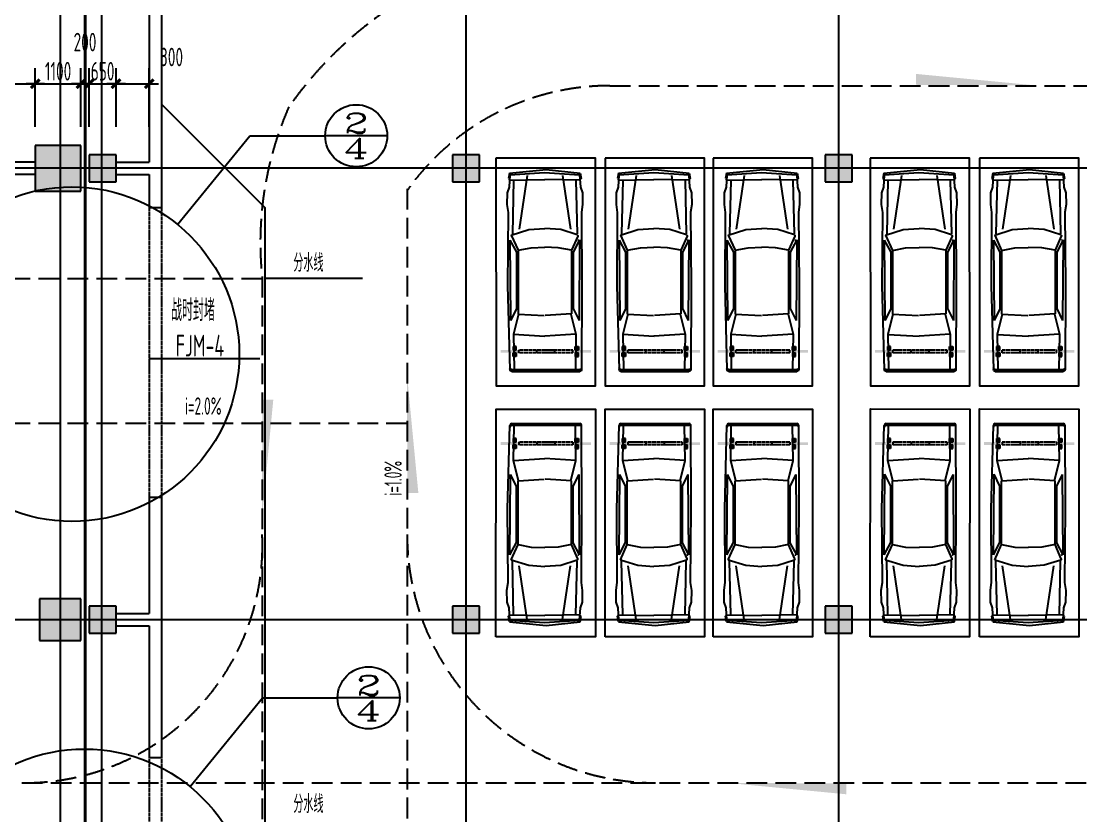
# Model space of a CAD drawing. Extents: x 1596194 to 1987057, y -212608 to 63160.
# Drawn here: x 1731289 to 1756881, y 1975 to 21163 of the extents above; entities that cross this region are included whole.
import ezdxf
from ezdxf.enums import TextEntityAlignment as Align

# ---------------------------------------------------------------- set-up
doc = ezdxf.new("R2010")
doc.units = 0
doc.header["$LTSCALE"] = 100
doc.header["$MEASUREMENT"] = 0
doc.linetypes.add('DASH', pattern=[0.35, 0.25, -0.1])
doc.linetypes.add('DASH_200', pattern=[0.7, 0.5, -0.2])
doc.layers.get('0').update_dxf_attribs({"linetype": 'CONTINUOUS'})
doc.layers.get('DEFPOINTS').update_dxf_attribs({"linetype": 'CONTINUOUS'})
for name, color, linetype in [('_走道示意', 8, 'CONTINUOUS'), ('CAR', 8, 'CONTINUOUS'), ('COLUMN', 1, 'CONTINUOUS'), ('DCHJ', 1, 'CONTINUOUS'), ('DOTE', 251, 'CONTINUOUS'), ('PUB_DIM', 3, 'CONTINUOUS'), ('PUB_TEXT', 30, 'CONTINUOUS'), ('SOLID_HATCH', 40, 'CONTINUOUS'), ('WALL', 2, 'CONTINUOUS'), ('WINDOW', 4, 'CONTINUOUS'), ('车位', 8, 'CONTINUOUS')]:
    doc.layers.add(name, color=color, linetype=linetype)
doc.styles.add('_TCH_LABEL', font='COMPLEX', dxfattribs={"bigfont": 'GBCBIG'})
doc.styles.add('DIM', font='', dxfattribs={"width": 0.75})
doc.styles.add('DIM_FONT', font='SYSZ.shx', dxfattribs={"width": 0.7, "bigfont": 'SYFS.shx'})
doc.styles.get('DIM').set_extended_font_data('FangSong_GB2312')
doc.dimstyles.new('DIMN150', dxfattribs={"dimscale": 1.5, "dimtxt": 300, "dimasz": 1, "dimexe": 250, "dimexo": 300, "dimgap": 30, "dimtad": 1, "dimdec": 0, "dimzin": 0, "dimdsep": 46, "dimtxsty": 'DIM_FONT', "dimblk": 'ARCHTICK', "dimcen": 0.09, "dimclrt": 7, "dimazin": 2, "dimtfac": 1, "dimtdec": 0, "dimtix": 1, "dimtmove": 2, "dimatfit": 3, "dimldrblk": 'DOT', "dimfxl": 0, "dimtolj": 1, "dimtzin": 0, "dimarcsym": 0})

# ---------------------------------------------------------------- blocks, each defined once
blk = doc.blocks.new('_archtick')
blk.add_line((-150, 0), (150, 0))
at = {"const_width": 50}
blk.add_lwpolyline([(-70, -70), (70, 70)], dxfattribs=at)
blk = doc.blocks.new('*D1361')
at = {"layer": 'DEFPOINTS', "color": 0}
for p in [(1734380, 19653), (1733580, 18160), (1734380, 18160)]:
    blk.add_point(p, dxfattribs=at)
at = {"layer": 'PUB_DIM', "color": 0, "lineweight": -2}
for p, q in [((1733580, 18610), (1733580, 20028)), ((1734380, 18610), (1734380, 20028)), ((1733580, 19653), (1734380, 19653))]:
    blk.add_line(p, q, dxfattribs=at)
at = {"layer": 'PUB_DIM', "color": 0, "lineweight": -2, "xscale": 1.5, "yscale": 1.5, "zscale": 1.5, "rotation": 180}
blk.add_blockref('_archtick', (1733580, 19653), dxfattribs=at)
at = {"layer": 'PUB_DIM', "color": 0, "lineweight": -2, "xscale": 1.5, "yscale": 1.5, "zscale": 1.5}
blk.add_blockref('_archtick', (1734380, 19653), dxfattribs=at)
at = {"layer": 'PUB_DIM', "color": 7, "insert": (1734913, 20298), "char_height": 450, "attachment_point": 5, "style": 'DIM_FONT'}
blk.add_mtext('\\A1;800', dxfattribs=at)
blk = doc.blocks.new('_Dot')
at = {"color": 0, "linetype": 'ByBlock', "lineweight": -2}
blk.add_line((-0.5, 0), (-1, 0), dxfattribs=at)
at = {"color": 0, "linetype": 'ByBlock', "const_width": 0.5}
blk.add_lwpolyline([(-0.25, 0, 1), (0.25, 0, 1)], format="xyb", close=True, dxfattribs=at)
blk = doc.blocks.new('*D1362')
at = {"layer": 'DEFPOINTS', "color": 0}
for p in [(1733580, 19653), (1732930, 18160), (1733580, 18160)]:
    blk.add_point(p, dxfattribs=at)
at = {"layer": 'PUB_DIM', "color": 0, "lineweight": -2}
for p, q in [((1732930, 18610), (1732930, 20028)), ((1733580, 18610), (1733580, 20028)), ((1732930, 19653), (1732929, 19653)), ((1732930, 19653), (1733580, 19653)), ((1733580, 19653), (1733582, 19653))]:
    blk.add_line(p, q, dxfattribs=at)
at = {"layer": 'PUB_DIM', "color": 0, "lineweight": -2, "xscale": 1.5, "yscale": 1.5, "zscale": 1.5}
blk.add_blockref('_archtick', (1732930, 19653), dxfattribs=at)
at = {"layer": 'PUB_DIM', "color": 0, "lineweight": -2, "xscale": 1.5, "yscale": 1.5, "zscale": 1.5, "rotation": 180}
blk.add_blockref('_archtick', (1733580, 19653), dxfattribs=at)
at = {"layer": 'PUB_DIM', "color": 7, "insert": (1733255, 19955), "char_height": 450, "attachment_point": 5, "style": 'DIM_FONT'}
blk.add_mtext('\\A1;650', dxfattribs=at)
blk = doc.blocks.new('*D1363')
at = {"layer": 'DEFPOINTS', "color": 0}
for p in [(1732930, 19653), (1732730, 18160), (1732930, 18160)]:
    blk.add_point(p, dxfattribs=at)
at = {"layer": 'PUB_DIM', "color": 0, "lineweight": -2}
for p, q in [((1732730, 18610), (1732730, 20028)), ((1732930, 18610), (1732930, 20028)), ((1732730, 19653), (1732930, 19653))]:
    blk.add_line(p, q, dxfattribs=at)
at = {"layer": 'PUB_DIM', "color": 0, "lineweight": -2, "xscale": 1.5, "yscale": 1.5, "zscale": 1.5, "rotation": 180}
blk.add_blockref('_archtick', (1732730, 19653), dxfattribs=at)
at = {"layer": 'PUB_DIM', "color": 0, "lineweight": -2, "xscale": 1.5, "yscale": 1.5, "zscale": 1.5}
blk.add_blockref('_archtick', (1732930, 19653), dxfattribs=at)
at = {"layer": 'PUB_DIM', "color": 7, "insert": (1732830, 20658), "char_height": 450, "attachment_point": 5, "style": 'DIM_FONT'}
blk.add_mtext('\\A1;200', dxfattribs=at)
blk = doc.blocks.new('*D1364')
at = {"layer": 'DEFPOINTS', "color": 0}
for p in [(1732730, 19653), (1731630, 18160), (1732730, 18160)]:
    blk.add_point(p, dxfattribs=at)
at = {"layer": 'PUB_DIM', "color": 0, "lineweight": -2}
for p, q in [((1731630, 18610), (1731630, 20028)), ((1732730, 18610), (1732730, 20028)), ((1731630, 19653), (1732730, 19653))]:
    blk.add_line(p, q, dxfattribs=at)
at = {"layer": 'PUB_DIM', "color": 0, "lineweight": -2, "xscale": 1.5, "yscale": 1.5, "zscale": 1.5, "rotation": 180}
blk.add_blockref('_archtick', (1731630, 19653), dxfattribs=at)
at = {"layer": 'PUB_DIM', "color": 0, "lineweight": -2, "xscale": 1.5, "yscale": 1.5, "zscale": 1.5}
blk.add_blockref('_archtick', (1732730, 19653), dxfattribs=at)
at = {"layer": 'PUB_DIM', "color": 7, "insert": (1732180, 19955), "char_height": 450, "attachment_point": 5, "style": 'DIM_FONT'}
blk.add_mtext('\\A1;1100', dxfattribs=at)
blk = doc.blocks.new('*D1365')
at = {"layer": 'DEFPOINTS', "color": 0}
for p in [(1731630, 19653), (1730830, 18160), (1731630, 18160)]:
    blk.add_point(p, dxfattribs=at)
at = {"layer": 'PUB_DIM', "color": 0, "lineweight": -2}
for p, q in [((1730830, 18610), (1730830, 20028)), ((1731630, 18610), (1731630, 20028)), ((1730830, 19653), (1731630, 19653))]:
    blk.add_line(p, q, dxfattribs=at)
at = {"layer": 'PUB_DIM', "color": 0, "lineweight": -2, "xscale": 1.5, "yscale": 1.5, "zscale": 1.5, "rotation": 180}
blk.add_blockref('_archtick', (1730830, 19653), dxfattribs=at)
at = {"layer": 'PUB_DIM', "color": 0, "lineweight": -2, "xscale": 1.5, "yscale": 1.5, "zscale": 1.5}
blk.add_blockref('_archtick', (1731630, 19653), dxfattribs=at)
at = {"layer": 'PUB_DIM', "color": 7, "insert": (1730297, 20298), "char_height": 450, "attachment_point": 5, "style": 'DIM_FONT'}
blk.add_mtext('\\A1;800', dxfattribs=at)
blk = doc.blocks.new('车位')
at = {"layer": '车位'}
h = blk.add_hatch(color=256, dxfattribs=at)
h.paths.add_polyline_path([(411, -866), (487, -866), (487, -953), (411, -953)])
edge = h.paths.add_edge_path(flags=16)
edge.add_ellipse((449, -909), major_axis=(10.2, 10.2), ratio=1, start_angle=-45.0335, end_angle=314.9665, ccw=False)
edge = h.paths.add_edge_path(flags=16)
edge.add_ellipse((449, -757), major_axis=(10.2, 10.2), ratio=1, start_angle=-45.0335, end_angle=314.9665, ccw=False)
h.paths.add_polyline_path([(411, -800), (487, -800), (487, -713), (411, -713)])
h = blk.add_hatch(color=256, dxfattribs=at)
h.paths.add_polyline_path([(1988, -867), (1912, -867), (1912, -954), (1988, -954)])
h.paths.add_polyline_path([(1988, -801), (1912, -801), (1912, -714), (1988, -714)])
edge = h.paths.add_edge_path(flags=16)
edge.add_ellipse((1950, -757), major_axis=(10.2, 10.2), ratio=1, start_angle=-45.0335, end_angle=314.9665, ccw=False)
edge = h.paths.add_edge_path(flags=16)
edge.add_ellipse((1950, -910), major_axis=(10.2, 10.2), ratio=1, start_angle=-45.0335, end_angle=314.9665, ccw=False)
h = blk.add_hatch(color=256, dxfattribs=at)
h.paths.add_polyline_path([(1854, -801), (2291, -801), (2291, -867), (1854, -867)])
h.paths.add_polyline_path([(981, -801), (1418, -801), (1418, -866), (981, -866)])
h.paths.add_polyline_path([(108, -800), (545, -800), (545, -866), (108, -866)])
at = {"layer": 'DCHJ', "color": 251}
for p, q in [((487, -713), (411, -713)), ((411, -713), (411, -800)), ((487, -800), (487, -713)), ((1912, -801), (1912, -714)), ((1912, -714), (1988, -714)), ((1988, -714), (1988, -801)), ((411, -800), (487, -800)), ((411, -866), (487, -866)), ((411, -953), (411, -866)), ((981, -801), (981, -866)), ((1418, -801), (1418, -866)), ((1854, -801), (1854, -867)), ((1988, -801), (1912, -801)), ((1988, -867), (1912, -867)), ((1912, -867), (1912, -954))]:
    blk.add_line(p, q, dxfattribs=at)
for centre in [(449, -757), (1950, -757), (449, -909)]:
    blk.add_circle(centre, 14.4, dxfattribs=at)
at = {"layer": '车位'}
for p, q in [((487, -953), (411, -953)), ((487, -866), (487, -953)), ((545, -800), (545, -866)), ((1912, -954), (1988, -954)), ((1988, -954), (1988, -867))]:
    blk.add_line(p, q, dxfattribs=at)
at = {"layer": '车位', "linetype": 'DASH'}
for p, q in [((1854, -801), (545, -800)), ((1854, -867), (545, -866))]:
    blk.add_line(p, q, dxfattribs=at)
at = {"layer": '车位'}
blk.add_lwpolyline([(-3, -5500), (0, 0), (2400, -1), (2397, -5501)], close=True, dxfattribs=at)
blk.add_circle((1950, -910), 14.4, dxfattribs=at)
blk = doc.blocks.new('CAR8')
for p, q in [((-376, 1236), (-474, 253)), ((-331, 1226), (-393, 293)), ((-376, 1236), (-226, 1262)), ((-331, 1226), (4, 1244)), ((-226, 1262), (-206, 1237)), ((-184, 1235), (-206, 289)), ((-188, 1124), (1252, 1155)), ((4, 1244), (151, 1298)), ((151, 1298), (470, 1303)), ((470, 1303), (678, 1271)), ((678, 1271), (2652, 1285)), ((1292, 1188), (1141, 719)), ((1292, 1188), (1697, 1006)), ((1420, 1224), (3582, 1207)), ((1420, 1224), (1749, 1051)), ((2652, 1285), (4896, 1226)), ((3263, 1051), (3582, 1207)), ((4898, 1177), (4898, -649)), ((4945, 1176), (4945, -649)), ((-313, 762), (1127, 977)), ((1697, 1006), (1630, 652)), ((1697, 1006), (3406, 1006)), ((1749, 1051), (3263, 1051)), ((3406, 1006), (3449, 302)), ((3407, 991), (3951, 1125)), ((3951, 1125), (4003, 287)), ((3951, 1125), (4893, 1110)), ((1141, 719), (1108, 289)), ((1630, 652), (1617, 289)), ((-393, 293), (-331, -649)), ((-184, -658), (-206, 288)), ((1141, -141), (1108, 288)), ((1630, -75), (1617, 288)), ((3951, -548), (4003, 290)), ((-474, 253), (-376, -659)), ((3406, -429), (3449, 275)), ((-313, -185), (1127, -400)), ((1283, -584), (1141, -141)), ((1697, -429), (1630, -75)), ((-188, -547), (1252, -578)), ((1317, -599), (1697, -429)), ((1420, -647), (1749, -474)), ((1697, -429), (3406, -429)), ((1749, -474), (3263, -474)), ((3263, -474), (3582, -630)), ((3407, -414), (3951, -548)), ((3951, -548), (4893, -533)), ((-376, -659), (-226, -685)), ((-331, -649), (4, -667)), ((-226, -685), (-206, -660)), ((4, -667), (151, -721)), ((151, -721), (470, -726)), ((470, -726), (678, -694)), ((678, -694), (2652, -708)), ((1420, -647), (3582, -630)), ((2652, -708), (4895, -699))]:
    blk.add_line(p, q)
for centre, radius, start, end in [((1307, 1154), 25, 65.7961, 162.2571), ((4848, 1177), 50, 0, 88.5082), ((4895, 1176), 50, 0, 88.5082), ((-193, 289), 12.5, 178.7004, 181.2996), ((1121, 289), 12.5, 175.5855, 184.4145), ((1629, 289), 12.5, 177.991, 182.009), ((1307, -577), 25, 197.7429, 294.2039), ((1435, -611), 12.5, 116.9382, 269.53), ((4848, -649), 50, 270.2142, 0), ((4895, -649), 50, 270.2142, 0)]:
    blk.add_arc(centre, radius, start, end)
at = {"linetype": 'Continuous', "style": 'DIM', "flags": 9}
for tag in ['XSIZE', 'YSIZE']:
    blk.add_attdef(tag, (-393, 293), '', height=0.5, dxfattribs=at)
blk = doc.blocks.new('车位-car')
at = {"layer": 'CAR', "xscale": 0.9000000003718892, "yscale": 0.9000000000232831, "zscale": 0.9, "rotation": 89.96654327695857}
blk.add_blockref('CAR8', (1434, -4802), dxfattribs=at)
at = {"layer": '车位'}
blk.add_blockref('车位', (0, 0), dxfattribs=at)
blk = doc.blocks.new('_fzh')
for p, q in [((-0.5, 0.5), (-0.5, -0.5)), ((0.5, 0.5), (-0.5, 0.5)), ((0.5, -0.5), (0.5, 0.5)), ((-0.5, -0.5), (0.5, -0.5))]:
    blk.add_line(p, q)
at = {"layer": 'SOLID_HATCH'}
blk.add_solid([(0.5, 0.5), (0.5, -0.5), (-0.5, 0.5), (-0.5, -0.5)], dxfattribs=at)
blk = doc.blocks.new('A$C2D8B7957')
at = {"linetype": 'Continuous'}
h = blk.add_hatch(color=256, dxfattribs=at)
h.paths.add_polyline_path([(2869, 0), (1150, 165), (1412, 269), (2870, 263)])
h.paths.add_polyline_path([(1412, 269), (1150, 165), (0, 275)])

msp = doc.modelspace()

# ---------------------------------------------------------------- linework, layer by layer
at = {"layer": '_走道示意', "linetype": 'DASH_200', "ltscale": 10}
for p, q in [((1745506, 19605.381), (1792505.134, 19600.992)), ((1740609.836, 17113.134), (1740609.836, -12400.933)), ((1673607.308, 14952.464), (1737109.836, 14952.464)), ((1737109.836, 14994.512), (1737109.836, -27900.933)), ((1673607.308, 11452.464), (1740609.836, 11452.464)), ((1667607.308, 2770.904), (1765711.561, 2770.904))]:
    msp.add_line(p, q, dxfattribs=at)
for centre, radius, start, end in [((1745506, 13605.278), 9500, 90, 144.6890772), ((1745506, 13605.278), 6000, 90, 144.6890772), ((1745205.933, 15816.452), 8142.067, 156.2441513, 186.0913539), ((1731379.884, 8506.744), 5736.038, 270.4755882, 2.6395572), ((1746609.836, 8770.904), 6000, 180, 270)]:
    msp.add_arc(centre, radius, start, end, dxfattribs=at)
at = {"layer": 'DOTE'}
for p, q in [((1732230.206, 50334.236), (1732230.206, -36126.938)), ((1733230.206, 50334.236), (1733230.206, -36126.938)), ((1742030.206, 50334.236), (1742030.206, -36126.938)), ((1751030.206, 50334.236), (1751030.206, -36126.938)), ((1799629.617, 17610.131), (1638383.856, 17610.131)), ((1799629.617, 6710.131), (1638383.856, 6710.131))]:
    msp.add_line(p, q, dxfattribs=at)
at = {"layer": 'PUB_DIM'}
for p, q in [((1735067.201, 16253.071), (1736814.17, 18396.678)), ((1736814.17, 18396.678), (1738630.897, 18396.678)), ((1740130.897, 18396.678), (1738630.897, 18396.678)), ((1735367.017, 2678.815), (1737113.986, 4822.422)), ((1737113.986, 4822.422), (1738930.713, 4822.422)), ((1740430.713, 4822.422), (1738930.713, 4822.422))]:
    msp.add_line(p, q, dxfattribs=at)
for points in [[(1740691.43, 6710.131, 0, 0, 0), (1740691.43, 13584.132, 120, 0, 0), (1740691.43, 14034.132, 0, 0, 0)], [(1735079.874, 11449.802, 0, 0, 0), (1736343.221, 11449.802, 120, 0, 0), (1736793.221, 11449.802, 0, 0, 0)]]:
    msp.add_lwpolyline(points, format="xyseb", dxfattribs=at)
for centre, radius in [((1739380.897, 18396.678), 750), ((1732515.39, 13121.888), 4039.313), ((1739680.713, 4822.422), 750), ((1732815.206, -452.369), 4039.313)]:
    msp.add_circle(centre, radius, dxfattribs=at)
at = {"layer": 'PUB_TEXT'}
for p, q in [((1737180.206, 14957.855), (1739530.308, 14957.855)), ((1734380.206, 13019.612), (1737050.124, 13019.612))]:
    msp.add_line(p, q, dxfattribs=at)
at = {"layer": 'WALL'}
for p, q in [((1734380.206, 24435.131), (1734380.206, 17760.131)), ((1734680.206, 24435.131), (1734680.206, 16660.131)), ((1731630.206, 17760.131), (1730830.206, 17760.131)), ((1733580.206, 17760.131), (1734380.206, 17760.131)), ((1731630.206, 17460.131), (1730830.206, 17460.131)), ((1733580.206, 17460.131), (1734380.206, 17460.131)), ((1734380.206, 17460.131), (1734380.206, 16660.131)), ((1734680.206, 16660.131), (1734380.206, 16660.131)), ((1734380.206, 9660.131), (1734380.206, 6860.131)), ((1734680.206, 9660.131), (1734380.206, 9660.131)), ((1734680.206, 9660.131), (1734680.206, 3380.131)), ((1733580.206, 6860.131), (1734380.206, 6860.131)), ((1733580.206, 6560.131), (1734380.206, 6560.131)), ((1734380.206, 6560.131), (1734380.206, 3380.131)), ((1734380.206, 3380.131), (1734680.206, 3380.131))]:
    msp.add_line(p, q, dxfattribs=at)
at = {"layer": 'WINDOW'}
for p, q in [((1732815.206, 31410.131), (1732815.206, -32314.869)), ((1732845.206, 31410.131), (1732845.206, -32314.869))]:
    msp.add_line(p, q, dxfattribs=at)
at = {"layer": 'WINDOW', "linetype": 'DASH'}
for p, q in [((1734380.206, 16660.131), (1734380.206, 9660.131)), ((1734680.206, 16660.131), (1734680.206, 9660.131)), ((1734380.206, 3380.131), (1734380.206, -3613.869)), ((1734680.206, 3380.131), (1734680.206, -3613.869))]:
    msp.add_line(p, q, dxfattribs=at)
at = {"layer": 'WINDOW'}
msp.add_lwpolyline([(1733580.206, -27314.93), (1737180.174, -23714.81), (1737180.339, 16660.131), (1734680.339, 19160.131)], dxfattribs=at)

# ---------------------------------------------------------------- block references
at = {"layer": '_走道示意', "linetype": 'DASH_200', "ltscale": 10}
for p, rotation in [((1755772.015, 19889.548), 180), ((1737377.744, 9155.694), 90)]:
    msp.add_blockref('A$C2D8B7957', p, dxfattribs=dict(at, rotation=rotation))
at = {"layer": '_走道示意', "linetype": 'DASH_200', "ltscale": 10, "xscale": -1, "rotation": 90}
msp.add_blockref('A$C2D8B7957', (1740881.15, 12638.437), dxfattribs=at)
at = {"layer": '_走道示意', "linetype": 'DASH_200', "ltscale": 10}
msp.add_blockref('A$C2D8B7957', (1748347.311, 2494.546), dxfattribs=at)
at = {"layer": 'COLUMN'}
for p, xscale, yscale, zscale in [((1732180.206, 17610.131), 1100, 1100, 1100), ((1733255.206, 17610.131), 650, 650, 650), ((1742030.206, 17610.131), 650, 650, 650), ((1751030.206, 17610.131), 650, 650, 650), ((1732230.206, 6710.131), 1000, 1000, 1000), ((1733255.206, 6710.131), 650, 650, 650), ((1742030.206, 6710.131), 650, 650, 650), ((1751030.206, 6710.131), 650, 650, 650)]:
    msp.add_blockref('_fzh', p, dxfattribs=dict(at, xscale=xscale, yscale=yscale, zscale=zscale))
at = {"layer": '车位', "xscale": -1, "rotation": 180}
for p in [(1742759.04, 12355.894), (1745396.136, 12355.894), (1748002.051, 12355.894), (1751799.532, 12355.665), (1754436.628, 12355.665)]:
    msp.add_blockref('车位-car', p, dxfattribs=at)
at = {"layer": '车位'}
for p in [(1742759.04, 11798.144), (1745396.136, 11798.144), (1748002.051, 11798.144), (1751799.532, 11798.374), (1754436.628, 11798.374)]:
    msp.add_blockref('车位-car', p, dxfattribs=at)

# ---------------------------------------------------------------- texts
at = {"layer": 'PUB_TEXT', "style": '_TCH_LABEL'}
for s, width, p, p2 in [('2', 1.875, (1739079.028, 18457.052), (1739682.766, 18457.052)), ('4', 1.640625, (1739079.028, 17853.313), (1739682.766, 17853.313)), ('2', 1.875, (1739378.844, 4882.796), (1739982.582, 4882.796)), ('4', 1.640625, (1739378.844, 4279.057), (1739982.582, 4279.057))]:
    msp.add_text(s, height=482.991, dxfattribs=dict(at, width=width)).set_placement(p, p2, align=Align.FIT)
at = {"layer": 'PUB_TEXT', "style": 'DIM_FONT'}
for s, height, width, p in [('分水线', 434.0551, 0.7, (1737861.804, 15112.869)), ('战时封堵', 525, 0.7, (1734909.098, 13921.761)), ('FJM-4', 525, 0.7, (1735021.177, 13066.493)), ('i=2.0%', 420, 0.65625, (1735240.922, 11659.802)), ('分水线', 434.0551, 0.7, (1737861.804, 2043.169))]:
    msp.add_text(s, height=height, dxfattribs=dict(at, width=width)).set_placement(p)
at = {"layer": 'PUB_TEXT', "style": 'DIM_FONT', "width": 0.65625}
msp.add_text('i=1.0%', height=420, rotation=90, dxfattribs=at).set_placement((1740481.43, 9702.757))

# ---------------------------------------------------------------- dimensions: what is measured, and where the dimension line sits
at = {"layer": 'PUB_DIM'}
for base, p1, p2, picture, middle in [((1732930.206, 19653.121), (1732730.206, 18160.131), (1732930.206, 18160.131), '*D1363', (1732830.206, 20658.121)), ((1731630.206, 19653.121), (1730830.206, 18160.131), (1731630.206, 18160.131), '*D1365', (1730297.17, 20298.121)), ((1734380.206, 19653.121), (1733580.206, 18160.131), (1734380.206, 18160.131), '*D1361', (1734913.242, 20298.121))]:
    dim = msp.add_linear_dim(base=base, p1=p1, p2=p2, angle=0, dimstyle='DIMN150', dxfattribs=at)
    dim.commit()
    dim.dimension.update_dxf_attribs({"geometry": picture, "text_midpoint": middle, "dimtype": 129})
for p1, p2, picture, middle in [((1731630.206, 18160.131), (1732730.206, 18160.131), '*D1364', (1732180.206, 19955.264)), ((1732930.206, 18160.131), (1733580.206, 18160.131), '*D1362', (1733255.206, 19955.264))]:
    dim = msp.add_aligned_dim(p1=p1, p2=p2, distance=1492.989, dimstyle='DIMN150', dxfattribs=at)
    dim.commit()
    dim.dimension.update_dxf_attribs({"geometry": picture, "text_midpoint": middle})

doc.saveas('drawing.dxf')
